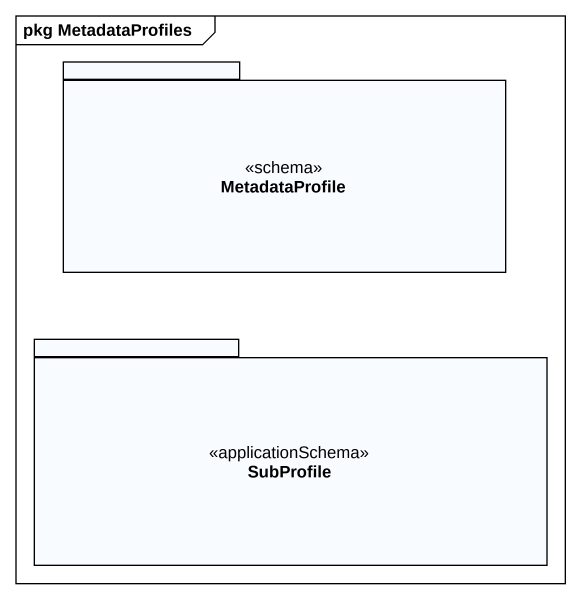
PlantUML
@startuml
mainframe pkg MetadataProfiles
package MetadataProfile <<schema>> {
}
package SubProfile <<applicationSchema>> {
}
@enduml
